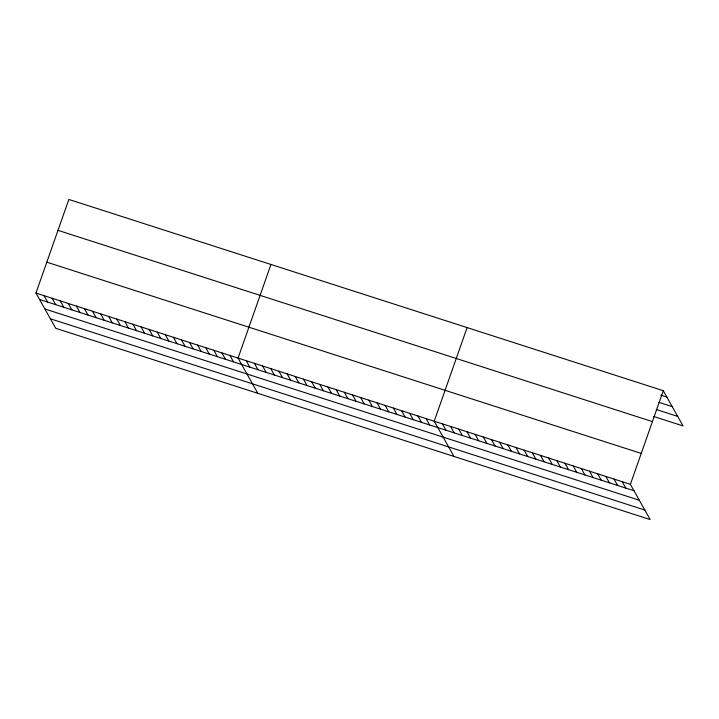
<?xml version="1.0" encoding="UTF-8"?>
<svg xmlns="http://www.w3.org/2000/svg" width="719" height="719" viewBox="0 0 719 719"><rect width="100%" height="100%" fill="white"/><g stroke="black" fill="none" stroke-linecap="round" stroke-linejoin="round"><path stroke-width="1.08" d="M35.95 293.064L630.383 484.327L650.147 519.558L55.723 328.295L35.95 293.064L68.853 199.442L663.278 390.705L683.05 425.936L653.418 416.4M270.955 264.475L238.061 358.098L257.824 393.32M467.116 327.594L434.222 421.208L453.986 456.439M630.383 484.327L663.278 390.705M660.734 395.126L666.873 397.104M658.928 402.343L672.211 406.612M656.258 409.515L677.711 416.418M57.996 230.341L652.421 421.604M46.807 262.174L641.24 453.428M39.536 299.455L633.969 490.718M44.875 308.972L639.308 500.235M50.375 318.778L644.808 510.041M622.205 481.694L625.8 488.093M614.035 479.07L617.621 485.46M605.865 476.436L609.451 482.826M597.687 473.803L601.273 480.202M589.517 471.179L593.103 477.569M581.338 468.545L584.924 474.944M573.169 465.921L576.755 472.311M564.99 463.288L568.585 469.678M556.821 460.654L560.407 467.053M548.651 458.03L552.237 464.42M540.472 455.397L544.058 461.787M532.303 452.772L535.889 459.162M524.124 450.139L527.719 456.529M515.954 447.506L519.54 453.905M507.785 444.881L511.371 451.271M499.606 442.248L503.192 448.638M491.436 439.615L495.023 446.014M483.258 436.99L486.844 443.38M475.088 434.357L478.674 440.756M466.91 431.733L470.505 438.123M458.74 429.099L462.326 435.489M450.57 426.466L454.156 432.865M442.392 423.842L445.978 430.232M426.043 418.584L429.629 424.974M417.874 415.95L421.46 422.341M409.695 413.317L413.29 419.716M401.526 410.693L405.112 417.083M393.356 408.059L396.942 414.45M385.177 405.435L388.763 411.825M377.008 402.802L380.594 409.192M368.829 400.168L372.415 406.568M360.659 397.544L364.245 403.934M352.481 394.911L356.076 401.301M344.311 392.277L347.897 398.677M336.141 389.653L339.728 396.043M327.963 387.02L331.549 393.419M319.793 384.395L323.379 390.785M311.615 381.762L315.21 388.152M303.445 379.129L307.031 385.528M295.275 376.504L298.861 382.894M287.097 373.871L290.683 380.261M278.927 371.247L282.513 377.637M270.748 368.613L274.334 375.003M262.579 365.98L266.165 372.379M254.4 363.356L257.995 369.746M246.231 360.722L249.817 367.112M229.972 355.492L233.558 361.882M221.892 352.894L225.478 359.284M213.804 350.288L217.39 356.687M205.724 347.69L209.31 354.081M197.635 345.084L201.221 351.483M189.555 342.487L193.141 348.877M181.467 339.889L185.053 346.279M173.387 337.283L176.973 343.673M165.298 334.686L168.884 341.076M157.218 332.079L160.804 338.478M149.13 329.482L152.716 335.872M141.05 326.875L144.636 333.274M132.961 324.278L136.547 330.668M124.881 321.681L128.467 328.071M116.793 319.074L120.379 325.464M108.713 316.477L112.299 322.867M100.624 313.87L104.21 320.27M92.544 311.273L96.13 317.663M84.456 308.676L88.042 315.066M76.376 306.069L79.962 312.459M68.287 303.472L71.873 309.862M60.207 300.866L63.793 307.265M52.119 298.268L55.705 304.658M44.039 295.662L47.625 302.061"/></g></svg>
